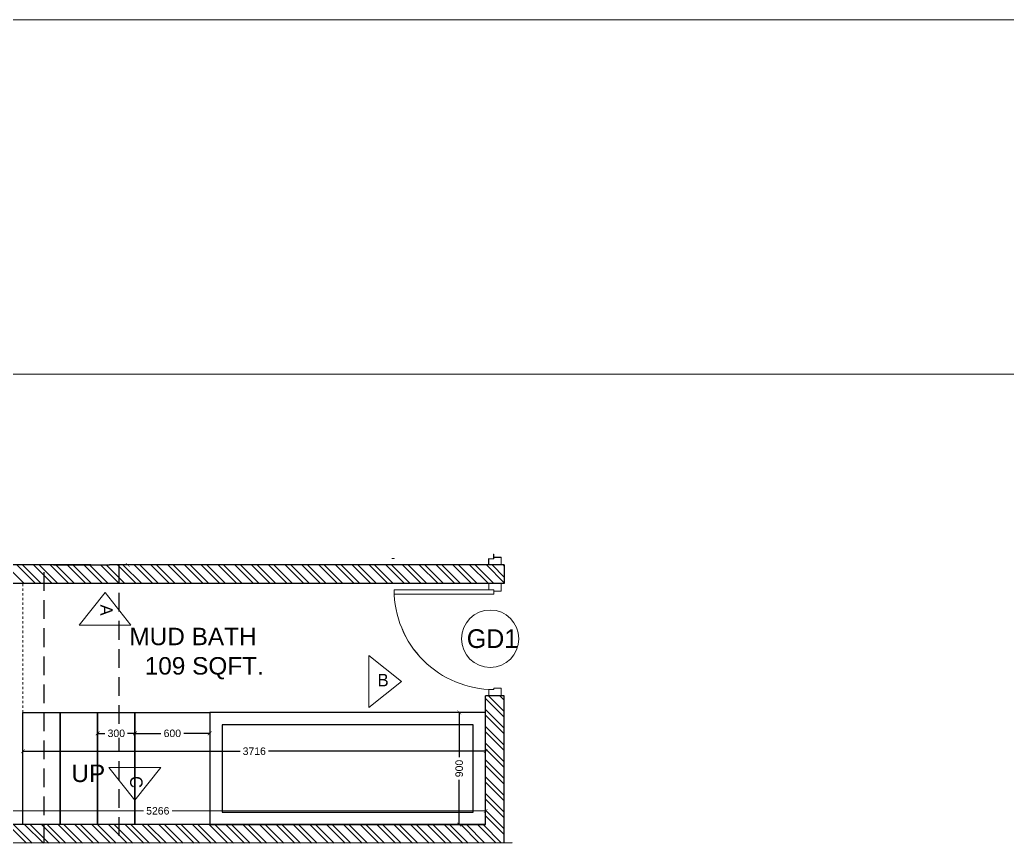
# Model space of a CAD drawing. Header units: millimetres. Extents: x 1464389 to 1998638, y -29162 to 256806.
# Drawn here: x 1541518 to 1549448, y 124567 to 131177 of the extents above; entities that cross this region are included whole.
import ezdxf

# ---------------------------------------------------------------- set-up
doc = ezdxf.new("R2010")
doc.units = ezdxf.units.MM
doc.header["$LTSCALE"] = 15
doc.header["$PDMODE"] = 35
doc.linetypes.add('DASHED2', pattern=[0.375, 0.25, -0.125])
doc.linetypes.add('JIS_02_1.2', pattern=[2.5, 1.25, -1.25])
doc.layers.get('0').update_dxf_attribs({"lineweight": 5})
for name, color, linetype in [('A-TEXT', 4, 'Continuous'), ('COLUMN', 14, 'Continuous'), ('Layer 1', 7, 'Continuous'), ('NEW WALL', 5, 'Continuous'), ('Text', 250, 'Continuous')]:
    doc.layers.add(name, color=color, linetype=linetype)
for name, color, linetype, lineweight in [('floor raising', 210, 'Continuous', 9), ('hidden line', 251, 'JIS_02_1.2', 20), ('I-ANNO-SYMB', 6, 'Continuous', 20), ('ledge wall line', 252, 'Continuous', 13), ('LS_DR_TEXT', 7, 'Continuous', 13), ('wall', 50, 'Continuous', 30)]:
    doc.layers.add(name, color=color, linetype=linetype, lineweight=lineweight)
doc.layers.add('Furnitures', color=7, linetype='Continuous', lineweight=25, true_color=0x753b00)
doc.styles.add('ARIAL', font='arial.ttf')
doc.dimstyles.new('SC-25', dxfattribs={"dimtxt": 60, "dimasz": 30, "dimexe": 0, "dimexo": 0, "dimgap": 25, "dimtad": 0, "dimdec": 0, "dimzin": 0, "dimdsep": 46, "dimtxsty": 'ARIAL', "dimblk": 'ARCHTICK', "dimcen": 0.09, "dimdle": 3, "dimclrd": 251, "dimclre": 251, "dimclrt": 1, "dimadec": 0, "dimazin": 0, "dimtfac": 1, "dimtdec": 0, "dimtofl": 0, "dimtmove": 0, "dimatfit": 2, "dimfxl": 100, "dimtolj": 1, "dimtzin": 0, "dimarcsym": 0})

# ---------------------------------------------------------------- blocks, each defined once
blk = doc.blocks.new('_ArchTick')
at = {"color": 0, "linetype": 'ByBlock', "const_width": 0.15}
blk.add_lwpolyline([(-0.5, -0.5), (0.5, 0.5)], dxfattribs=at)
blk = doc.blocks.new('*D1600')
at = {"layer": 'COLUMN', "color": 251, "lineweight": -2, "transparency": 16777216}
for p, q in [((1541539.9, 125305.8), (1543286.3, 125305.8)), ((1541542.9, 125222.7), (1541542.9, 125305.8)), ((1545261.9, 125305.8), (1543515.4, 125305.8)), ((1545258.9, 125222.7), (1545258.9, 125305.8))]:
    blk.add_line(p, q, dxfattribs=at)
at = {"layer": 'Defpoints', "color": 0, "transparency": 16777216}
for p in [(1541542.9, 125305.8), (1541542.9, 125222.7), (1545258.9, 125222.7)]:
    blk.add_point(p, dxfattribs=at)
at = {"layer": 'COLUMN', "color": 251, "lineweight": -2, "transparency": 16777216, "xscale": 30, "yscale": 30, "zscale": 30, "rotation": 180}
blk.add_blockref('_ArchTick', (1541542.9, 125305.8), dxfattribs=at)
at = {"layer": 'COLUMN', "color": 251, "lineweight": -2, "transparency": 16777216, "xscale": 30, "yscale": 30, "zscale": 30}
blk.add_blockref('_ArchTick', (1545258.9, 125305.8), dxfattribs=at)
at = {"layer": 'COLUMN', "color": 1, "transparency": 16777216, "insert": (1543400.9, 125305.8), "char_height": 60, "attachment_point": 5, "style": 'ARIAL', "bg_fill": 3, "box_fill_scale": 1.1, "bg_fill_color": 256, "bg_fill_true_color": 13158600, "bg_fill_transparency": 0}
blk.add_mtext('\\A1;3716', dxfattribs=at)
blk = doc.blocks.new('*D1601')
at = {"layer": 'COLUMN', "color": 251, "lineweight": -2, "transparency": 16777216}
for p, q in [((1545046.6, 125620.3), (1545046.6, 125258.5)), ((1545258.9, 125617.3), (1545046.6, 125617.3)), ((1545046.6, 124714.3), (1545046.6, 125076.1)), ((1545258.9, 124717.3), (1545046.6, 124717.3))]:
    blk.add_line(p, q, dxfattribs=at)
at = {"layer": 'Defpoints', "color": 0, "transparency": 16777216}
for p in [(1545046.6, 125617.3), (1545258.9, 125617.3), (1545258.9, 124717.3)]:
    blk.add_point(p, dxfattribs=at)
at = {"layer": 'COLUMN', "color": 251, "lineweight": -2, "transparency": 16777216, "xscale": 30, "yscale": 30, "zscale": 30}
for p, rotation in [((1545046.6, 125617.3), 90), ((1545046.6, 124717.3), 270)]:
    blk.add_blockref('_ArchTick', p, dxfattribs=dict(at, rotation=rotation))
at = {"layer": 'COLUMN', "color": 1, "transparency": 16777216, "insert": (1545046.6, 125167.3), "char_height": 60, "attachment_point": 5, "rotation": 90, "style": 'ARIAL', "bg_fill": 3, "box_fill_scale": 1.1, "bg_fill_color": 256, "bg_fill_true_color": 13158600, "bg_fill_transparency": 0}
blk.add_mtext('\\A1;900', dxfattribs=at)
blk = doc.blocks.new('*D1602')
at = {"layer": 'COLUMN', "color": 251, "lineweight": -2, "transparency": 16777216}
for p, q in [((1542442.9, 125617.3), (1542442.9, 125449.3)), ((1543042.9, 125617.3), (1543042.9, 125449.3)), ((1542439.9, 125449.3), (1542651.5, 125449.3)), ((1543045.9, 125449.3), (1542834.2, 125449.3))]:
    blk.add_line(p, q, dxfattribs=at)
at = {"layer": 'Defpoints', "color": 0, "transparency": 16777216}
for p in [(1542442.9, 125617.3), (1543042.9, 125617.3), (1542442.9, 125449.3)]:
    blk.add_point(p, dxfattribs=at)
at = {"layer": 'COLUMN', "color": 251, "lineweight": -2, "transparency": 16777216, "xscale": 30, "yscale": 30, "zscale": 30, "rotation": 180}
blk.add_blockref('_ArchTick', (1542442.9, 125449.3), dxfattribs=at)
at = {"layer": 'COLUMN', "color": 251, "lineweight": -2, "transparency": 16777216, "xscale": 30, "yscale": 30, "zscale": 30}
blk.add_blockref('_ArchTick', (1543042.9, 125449.3), dxfattribs=at)
at = {"layer": 'COLUMN', "color": 1, "transparency": 16777216, "insert": (1542742.9, 125449.3), "char_height": 60, "attachment_point": 5, "style": 'ARIAL', "bg_fill": 3, "box_fill_scale": 1.1, "bg_fill_color": 256, "bg_fill_true_color": 13158600, "bg_fill_transparency": 0}
blk.add_mtext('\\A1;600', dxfattribs=at)
blk = doc.blocks.new('*D1603')
at = {"layer": 'COLUMN', "color": 251, "lineweight": -2, "transparency": 16777216}
for p, q in [((1542142.9, 125617.3), (1542142.9, 125449.3)), ((1542442.9, 125617.3), (1542442.9, 125449.3)), ((1542139.9, 125449.3), (1542201.7, 125449.3)), ((1542445.9, 125449.3), (1542384.1, 125449.3))]:
    blk.add_line(p, q, dxfattribs=at)
at = {"layer": 'Defpoints', "color": 0, "transparency": 16777216}
for p in [(1542142.9, 125617.3), (1542442.9, 125617.3), (1542142.9, 125449.3)]:
    blk.add_point(p, dxfattribs=at)
at = {"layer": 'COLUMN', "color": 251, "lineweight": -2, "transparency": 16777216, "xscale": 30, "yscale": 30, "zscale": 30, "rotation": 180}
blk.add_blockref('_ArchTick', (1542142.9, 125449.3), dxfattribs=at)
at = {"layer": 'COLUMN', "color": 251, "lineweight": -2, "transparency": 16777216, "xscale": 30, "yscale": 30, "zscale": 30}
blk.add_blockref('_ArchTick', (1542442.9, 125449.3), dxfattribs=at)
at = {"layer": 'COLUMN', "color": 1, "transparency": 16777216, "insert": (1542292.9, 125449.3), "char_height": 60, "attachment_point": 5, "style": 'ARIAL', "bg_fill": 3, "box_fill_scale": 1.1, "bg_fill_color": 256, "bg_fill_true_color": 13158600, "bg_fill_transparency": 0}
blk.add_mtext('\\A1;300', dxfattribs=at)

msp = doc.modelspace()

# ---------------------------------------------------------------- linework, layer by layer
at = {"ltscale": 0.25}
for points in [[(1566247, 131177.1), (1520964.5, 131177.1)], [(1566247, 128333.6), (1520964.5, 128333.6)]]:
    msp.add_lwpolyline(points, dxfattribs=at)
for points in [[(1545281.6, 126851.3), (1545323.8, 126851.3), (1545323.8, 126886.3), (1545322.5, 126886.3)], [(1545322.5, 126852.4), (1545322.5, 126888.2)], [(1544504.7, 126852.4), (1544523.8, 126852.4)], [(1545322.5, 126852.4), (1545322.5, 126862.6), (1545383.8, 126862.6), (1545383.8, 126801.3), (1545281.6, 126801.3), (1545281.6, 126852.4)]]:
    msp.add_lwpolyline(points)
at = {"color": 0, "linetype": 'ByBlock', "const_width": 4.5}
msp.add_lwpolyline([(1542370.2, 126816.3), (1542400.2, 126786.3)], dxfattribs=at)
for points in [[(1544523.8, 126852.4, 0.000347), (1544523.8, 126851.3)], [(1545323.8, 125801.3, -0.414214), (1544523.8, 126601.3), (1545323.8, 126601.3), (1545323.8, 126566.3), (1544524.6, 126566.3)], [(1545323.9, 125801.3, -0.414214), (1544523.9, 126601.3), (1545323.9, 126601.3), (1545323.9, 126566.3), (1544524.7, 126566.3)]]:
    msp.add_lwpolyline(points, format="xyb")
for points in [[(1545383.8, 126861.3), (1545383.8, 126801.3), (1545283.8, 126801.3), (1545283.8, 126851.3), (1545323.8, 126851.3), (1545323.8, 126861.3)], [(1545383.8, 126591.3), (1545383.8, 126651.3), (1545283.8, 126651.3), (1545283.8, 126601.3), (1545323.8, 126601.3), (1545323.8, 126591.3)], [(1545383.9, 126591.3), (1545383.9, 126651.3), (1545283.9, 126651.3), (1545283.9, 126601.3), (1545323.9, 126601.3), (1545323.9, 126591.3)], [(1545383.8, 125811.3), (1545383.8, 125751.3), (1545283.8, 125751.3), (1545283.8, 125801.3), (1545323.8, 125801.3), (1545323.8, 125811.3)], [(1545383.9, 125811.3), (1545383.9, 125751.3), (1545283.9, 125751.3), (1545283.9, 125801.3), (1545323.9, 125801.3), (1545323.9, 125811.3)]]:
    msp.add_lwpolyline(points, close=True)
msp.add_circle((1545295.7, 126208.6), 230.2)
msp.add_circle((1545295.7, 126208.6), 230.2)
at = {"layer": 'COLUMN', "color": 240, "true_color": 0xed1f24}
msp.add_lwpolyline([(1541788.6, 126801.3), (1542238.6, 126801.3)], dxfattribs=at)
at = {"layer": 'floor raising', "color": 251}
for p, q in [((1542238.6, 126801.3), (1542385.2, 126801.3)), ((1542385.2, 126798.3), (1542385.2, 126801.3)), ((1539989.9, 124827.2), (1542511.3, 124827.2))]:
    msp.add_line(p, q, dxfattribs=at)
at = {"layer": 'Furnitures'}
for p, q in [((1543042.9, 125617.3), (1543042.9, 124717.3)), ((1545258.9, 125617.3), (1543042.9, 125617.3)), ((1545258.9, 124717.3), (1545258.9, 125617.3)), ((1543142.9, 125517.3), (1543142.9, 124817.3)), ((1545158.9, 125517.3), (1543142.9, 125517.3)), ((1545158.9, 124817.3), (1545158.9, 125517.3)), ((1543142.9, 124817.3), (1545158.9, 124817.3)), ((1543042.9, 124717.3), (1545258.9, 124717.3))]:
    msp.add_line(p, q, dxfattribs=at)
at = {"layer": 'hidden line'}
for p, q in [((1541542.9, 126651.3), (1541492.9, 126651.3)), ((1541542.9, 124717.3), (1541542.9, 126651.3)), ((1541492.9, 124717.3), (1541542.9, 124717.3))]:
    msp.add_line(p, q, dxfattribs=at)
at = {"layer": 'I-ANNO-SYMB'}
for points in [[(1542410.6, 126318.5), (1542203.5, 126580.5), (1541994.3, 126318.5), (1542410.6, 126318.5)], [(1544321.6, 126073.2), (1544583.6, 125866.1), (1544321.6, 125656.9), (1544321.6, 126073.2)], [(1542650, 125175.4), (1542442.9, 124913.4), (1542233.7, 125175.4), (1542650, 125175.4)]]:
    msp.add_lwpolyline(points, dxfattribs=at)
at = {"layer": 'Layer 1', "color": 30, "linetype": 'DASHED2', "ltscale": 40, "true_color": 0xf26722}
for points in [[(1541713.5, 124567.3), (1541713.5, 126801.3)], [(1542313.5, 126801.3), (1542313.5, 124567.3)]]:
    msp.add_lwpolyline(points, dxfattribs=at)
at = {"layer": 'ledge wall line', "linetype": 'Continuous'}
for p, q in [((1541553.8, 126651.3), (1541403.8, 126801.3)), ((1541643.6, 126651.3), (1541493.6, 126801.3)), ((1541688.5, 126651.3), (1541538.5, 126801.3)), ((1541778.3, 126651.3), (1541628.3, 126801.3)), ((1541823.2, 126651.3), (1541673.2, 126801.3)), ((1541913, 126651.3), (1541763, 126801.3)), ((1541957.9, 126651.3), (1541807.9, 126801.3)), ((1542047.7, 126651.3), (1541897.7, 126801.3)), ((1542092.6, 126651.3), (1541942.6, 126801.3)), ((1542182.4, 126651.3), (1542032.4, 126801.3)), ((1542227.3, 126651.3), (1542077.3, 126801.3)), ((1542317.1, 126651.3), (1542167.1, 126801.3)), ((1542362, 126651.3), (1542212, 126801.3)), ((1542451.8, 126651.3), (1542301.8, 126801.3)), ((1542496.7, 126651.3), (1542346.7, 126801.3)), ((1542586.5, 126651.3), (1542436.5, 126801.3)), ((1542631.4, 126651.3), (1542481.4, 126801.3)), ((1542721.2, 126651.3), (1542571.2, 126801.3)), ((1542766.1, 126651.3), (1542616.1, 126801.3)), ((1542855.9, 126651.3), (1542705.9, 126801.3)), ((1542900.8, 126651.3), (1542750.8, 126801.3)), ((1542990.6, 126651.3), (1542840.6, 126801.3)), ((1543035.5, 126651.3), (1542885.5, 126801.3)), ((1543125.3, 126651.3), (1542975.3, 126801.3)), ((1543170.2, 126651.3), (1543020.2, 126801.3)), ((1543260, 126651.3), (1543110, 126801.3)), ((1543304.9, 126651.3), (1543154.9, 126801.3)), ((1543394.7, 126651.3), (1543244.7, 126801.3)), ((1543439.6, 126651.3), (1543289.6, 126801.3)), ((1543529.4, 126651.3), (1543379.4, 126801.3)), ((1543574.3, 126651.3), (1543424.3, 126801.3)), ((1543664.1, 126651.3), (1543514.1, 126801.3)), ((1543709, 126651.3), (1543559, 126801.3)), ((1543798.8, 126651.3), (1543648.8, 126801.3)), ((1543843.7, 126651.3), (1543693.7, 126801.3)), ((1543933.5, 126651.3), (1543783.5, 126801.3)), ((1543978.4, 126651.3), (1543828.4, 126801.3)), ((1544068.2, 126651.3), (1543918.2, 126801.3)), ((1544113.1, 126651.3), (1543963.1, 126801.3)), ((1544202.9, 126651.3), (1544052.9, 126801.3)), ((1544247.8, 126651.3), (1544097.8, 126801.3)), ((1544337.6, 126651.3), (1544187.6, 126801.3)), ((1544382.5, 126651.3), (1544232.5, 126801.3)), ((1544472.3, 126651.3), (1544322.3, 126801.3)), ((1544517.2, 126651.3), (1544367.2, 126801.3)), ((1544607, 126651.3), (1544457, 126801.3)), ((1544651.9, 126651.3), (1544501.9, 126801.3)), ((1544741.7, 126651.3), (1544591.7, 126801.3)), ((1544786.6, 126651.3), (1544636.6, 126801.3)), ((1544876.4, 126651.3), (1544726.4, 126801.3)), ((1544921.3, 126651.3), (1544771.3, 126801.3)), ((1545011.1, 126651.3), (1544861.1, 126801.3)), ((1545056.1, 126651.3), (1544906.1, 126801.3)), ((1545145.9, 126651.3), (1544995.9, 126801.3)), ((1545190.8, 126651.3), (1545040.8, 126801.3)), ((1545280.6, 126651.3), (1545130.6, 126801.3)), ((1545325.5, 126651.3), (1545175.5, 126801.3)), ((1545408.9, 126657.6), (1545265.3, 126801.3)), ((1545408.9, 126702.5), (1545310.2, 126801.3)), ((1545408.9, 126792.3), (1545400, 126801.3)), ((1545408.9, 125714.7), (1545372.3, 125751.3)), ((1541572.3, 124567.3), (1541422.3, 124717.3)), ((1541617.2, 124567.3), (1541467.2, 124717.3)), ((1541707, 124567.3), (1541557, 124717.3)), ((1541751.9, 124567.3), (1541601.9, 124717.3)), ((1541841.7, 124567.3), (1541691.7, 124717.3)), ((1541886.6, 124567.3), (1541736.6, 124717.3)), ((1541976.4, 124567.3), (1541826.4, 124717.3)), ((1542021.3, 124567.3), (1541871.3, 124717.3)), ((1542111.1, 124567.3), (1541961.1, 124717.3)), ((1542156, 124567.3), (1542006, 124717.3)), ((1542245.8, 124567.3), (1542095.8, 124717.3)), ((1542290.7, 124567.3), (1542140.7, 124717.3)), ((1542380.5, 124567.3), (1542230.5, 124717.3)), ((1542425.4, 124567.3), (1542275.4, 124717.3)), ((1542515.2, 124567.3), (1542365.2, 124717.3)), ((1542560.1, 124567.3), (1542410.1, 124717.3)), ((1542649.9, 124567.3), (1542499.9, 124717.3)), ((1542694.8, 124567.3), (1542544.8, 124717.3)), ((1542784.6, 124567.3), (1542634.6, 124717.3)), ((1542829.5, 124567.3), (1542679.5, 124717.3)), ((1542919.3, 124567.3), (1542769.3, 124717.3)), ((1542964.2, 124567.3), (1542814.2, 124717.3)), ((1543054, 124567.3), (1542904, 124717.3)), ((1543098.9, 124567.3), (1542948.9, 124717.3)), ((1543188.7, 124567.3), (1543038.7, 124717.3)), ((1543233.6, 124567.3), (1543083.6, 124717.3)), ((1543323.4, 124567.3), (1543173.4, 124717.3)), ((1543368.3, 124567.3), (1543218.3, 124717.3)), ((1543458.1, 124567.3), (1543308.1, 124717.3)), ((1543503, 124567.3), (1543353, 124717.3)), ((1543592.8, 124567.3), (1543442.8, 124717.3)), ((1543637.7, 124567.3), (1543487.7, 124717.3)), ((1543727.5, 124567.3), (1543577.5, 124717.3)), ((1543772.5, 124567.3), (1543622.5, 124717.3)), ((1543862.3, 124567.3), (1543712.3, 124717.3)), ((1543907.2, 124567.3), (1543757.2, 124717.3)), ((1543997, 124567.3), (1543847, 124717.3)), ((1544041.9, 124567.3), (1543891.9, 124717.3)), ((1544131.7, 124567.3), (1543981.7, 124717.3)), ((1544176.6, 124567.3), (1544026.6, 124717.3)), ((1544266.4, 124567.3), (1544116.4, 124717.3)), ((1544311.3, 124567.3), (1544161.3, 124717.3)), ((1544401.1, 124567.3), (1544251.1, 124717.3)), ((1544446, 124567.3), (1544296, 124717.3)), ((1544535.8, 124567.3), (1544385.8, 124717.3)), ((1544580.7, 124567.3), (1544430.7, 124717.3)), ((1544670.5, 124567.3), (1544520.5, 124717.3)), ((1544715.4, 124567.3), (1544565.4, 124717.3)), ((1544805.2, 124567.3), (1544655.2, 124717.3)), ((1544850.1, 124567.3), (1544700.1, 124717.3)), ((1544939.9, 124567.3), (1544789.9, 124717.3))]:
    msp.add_line(p, q, dxfattribs=at)
at = {"layer": 'NEW WALL'}
for p, q in [((1542088.6, 126801.3), (1539842.9, 126801.3)), ((1545408.9, 126801.3), (1542238.6, 126801.3)), ((1545408.9, 126801.3), (1545408.9, 126651.3)), ((1545408.9, 126651.3), (1539992.9, 126651.3)), ((1545408.9, 125751.3), (1545258.9, 125751.3)), ((1545408.9, 124717.3), (1545408.9, 125751.3)), ((1545408.9, 124571.3), (1545408.9, 124717.3)), ((1545471.2, 124571.3), (1539842.9, 124567.3))]:
    msp.add_line(p, q, dxfattribs=at)
at = {"layer": 'wall'}
for p, q in [((1541542.9, 125617.3), (1541842.9, 125617.3)), ((1541542.9, 124717.3), (1541542.9, 125617.3)), ((1541842.9, 125617.3), (1542142.9, 125617.3)), ((1541842.9, 124717.3), (1541842.9, 125617.3)), ((1541842.9, 125617.3), (1541842.9, 124717.3)), ((1542142.9, 125617.3), (1542142.9, 124717.3)), ((1542142.9, 125617.3), (1542442.9, 125617.3)), ((1542142.9, 124717.3), (1542142.9, 125617.3)), ((1542442.9, 125617.3), (1542442.9, 124717.3)), ((1542442.9, 125617.3), (1543042.9, 125617.3)), ((1542442.9, 124717.3), (1542442.9, 125617.3)), ((1543042.9, 125617.3), (1543042.9, 124717.3)), ((1541842.9, 124717.3), (1541542.9, 124717.3)), ((1542142.9, 124717.3), (1541842.9, 124717.3)), ((1542442.9, 124717.3), (1542142.9, 124717.3)), ((1543042.9, 124717.3), (1542442.9, 124717.3))]:
    msp.add_line(p, q, dxfattribs=at)

# ---------------------------------------------------------------- texts
at = {"layer": 'A-TEXT'}
msp.add_text('GD1', height=150, rotation=360, dxfattribs=at).set_placement((1545107.4, 126134.7))
at = {"layer": 'floor raising', "color": 1, "style": 'ARIAL'}
msp.add_text('5266', height=60, dxfattribs=at).set_placement((1542532.8, 124797.7))
at = {"layer": 'LS_DR_TEXT', "char_height": 100, "rotation": 270}
for s, insert, attachment_point in [('A', (1542264.1, 126483.5), 1), ('C', (1542503.6, 125010.4), 3)]:
    msp.add_mtext_dynamic_manual_height_columns(s, width=102.811, gutter_width=375, heights=[0], dxfattribs=dict(at, insert=insert, attachment_point=attachment_point))
at = {"layer": 'LS_DR_TEXT', "insert": (1544480.2, 125926.8), "char_height": 100, "attachment_point": 3}
msp.add_mtext_dynamic_manual_height_columns('B', width=102.811, gutter_width=375, heights=[0], dxfattribs=at)
at = {"layer": 'Text', "style": 'ARIAL'}
for s, p in [('MUD BATH', (1542398, 126157)), ('  109 SQFT.', (1542412.5, 125921.2)), ('UP', (1541932, 125058.5))]:
    msp.add_text(s, height=140, dxfattribs=at).set_placement(p)

# ---------------------------------------------------------------- next in the draw order: dimensions: what is measured, and where the dimension line sits
at = {"layer": 'COLUMN', "color": 240, "true_color": 0xed1f24}
for base, p1, p2, picture, middle in [((1542442.9, 125449.3), (1543042.9, 125617.3), (1542442.9, 125617.3), '*D1602', (1542742.9, 125449.3)), ((1541542.9, 125305.8), (1545258.9, 125222.7), (1541542.9, 125222.7), '*D1600', (1543400.9, 125305.8))]:
    dim = msp.add_linear_dim(base=base, p1=p1, p2=p2, dimstyle='SC-25', override={"dimtfill": 1, "dimarcsym": 1}, dxfattribs=at)
    dim.commit()
    dim.dimension.update_dxf_attribs({"geometry": picture, "text_midpoint": middle})

# ---------------------------------------------------------------- next in the draw order: dimensions: what is measured, and where the dimension line sits
dim = msp.add_linear_dim(base=(1542142.9, 125449.3), p1=(1542442.9, 125617.3), p2=(1542142.9, 125617.3), dimstyle='SC-25', override={"dimtfill": 1, "dimarcsym": 1}, dxfattribs=at)
dim.commit()
dim.dimension.update_dxf_attribs({"geometry": '*D1603', "text_midpoint": (1542292.9, 125449.3)})
dim = msp.add_linear_dim(base=(1545046.6, 125617.3), p1=(1545258.9, 124717.3), p2=(1545258.9, 125617.3), angle=90, dimstyle='SC-25', override={"dimtfill": 1, "dimarcsym": 1}, dxfattribs=at)
dim.commit()
dim.dimension.update_dxf_attribs({"geometry": '*D1601', "text_midpoint": (1545046.6, 125167.3)})

# ---------------------------------------------------------------- next in the draw order: linework, layer by layer
at = {"color": 0, "linetype": 'ByBlock', "const_width": 4.5}
msp.add_lwpolyline([(1545243.9, 124812.2), (1545273.9, 124842.2)], dxfattribs=at)
at = {"layer": 'floor raising', "color": 251}
for p, q in [((1545258.9, 124978.4), (1545258.9, 124827.2)), ((1545261.9, 124827.2), (1542740.5, 124827.2))]:
    msp.add_line(p, q, dxfattribs=at)
at = {"layer": 'ledge wall line', "linetype": 'Continuous'}
for p, q in [((1545408.9, 125580), (1545258.9, 125730)), ((1545408.9, 125624.9), (1545282.5, 125751.3)), ((1545408.9, 125490.2), (1545258.9, 125640.2)), ((1545408.9, 125445.3), (1545258.9, 125595.3)), ((1545408.9, 125355.5), (1545258.9, 125505.5)), ((1545408.9, 125310.6), (1545258.9, 125460.6)), ((1545408.9, 125220.8), (1545258.9, 125370.8)), ((1545408.9, 125175.9), (1545258.9, 125325.9)), ((1545408.9, 125086.1), (1545258.9, 125236.1)), ((1545408.9, 125041.2), (1545258.9, 125191.2)), ((1545408.9, 124951.4), (1545258.9, 125101.4)), ((1545408.9, 124906.5), (1545258.9, 125056.5)), ((1545408.9, 124816.7), (1545258.9, 124966.7)), ((1545408.9, 124771.8), (1545258.9, 124921.8)), ((1545408.9, 124682), (1545258.9, 124832)), ((1545408.9, 124637.1), (1545258.9, 124787.1)), ((1544984.8, 124567.3), (1544834.8, 124717.3)), ((1545074.6, 124567.3), (1544924.6, 124717.3)), ((1545119.5, 124567.3), (1544969.5, 124717.3)), ((1545205.4, 124571.1), (1545059.3, 124717.3)), ((1545250.3, 124571.2), (1545104.2, 124717.3)), ((1545340, 124571.3), (1545194, 124717.3)), ((1545384.9, 124571.3), (1545238.9, 124717.3))]:
    msp.add_line(p, q, dxfattribs=at)
at = {"layer": 'NEW WALL'}
for q in [(1545258.9, 125751.3), (1539842.9, 124717.3)]:
    msp.add_line((1545258.9, 124717.3), q, dxfattribs=at)

doc.saveas('drawing.dxf')
